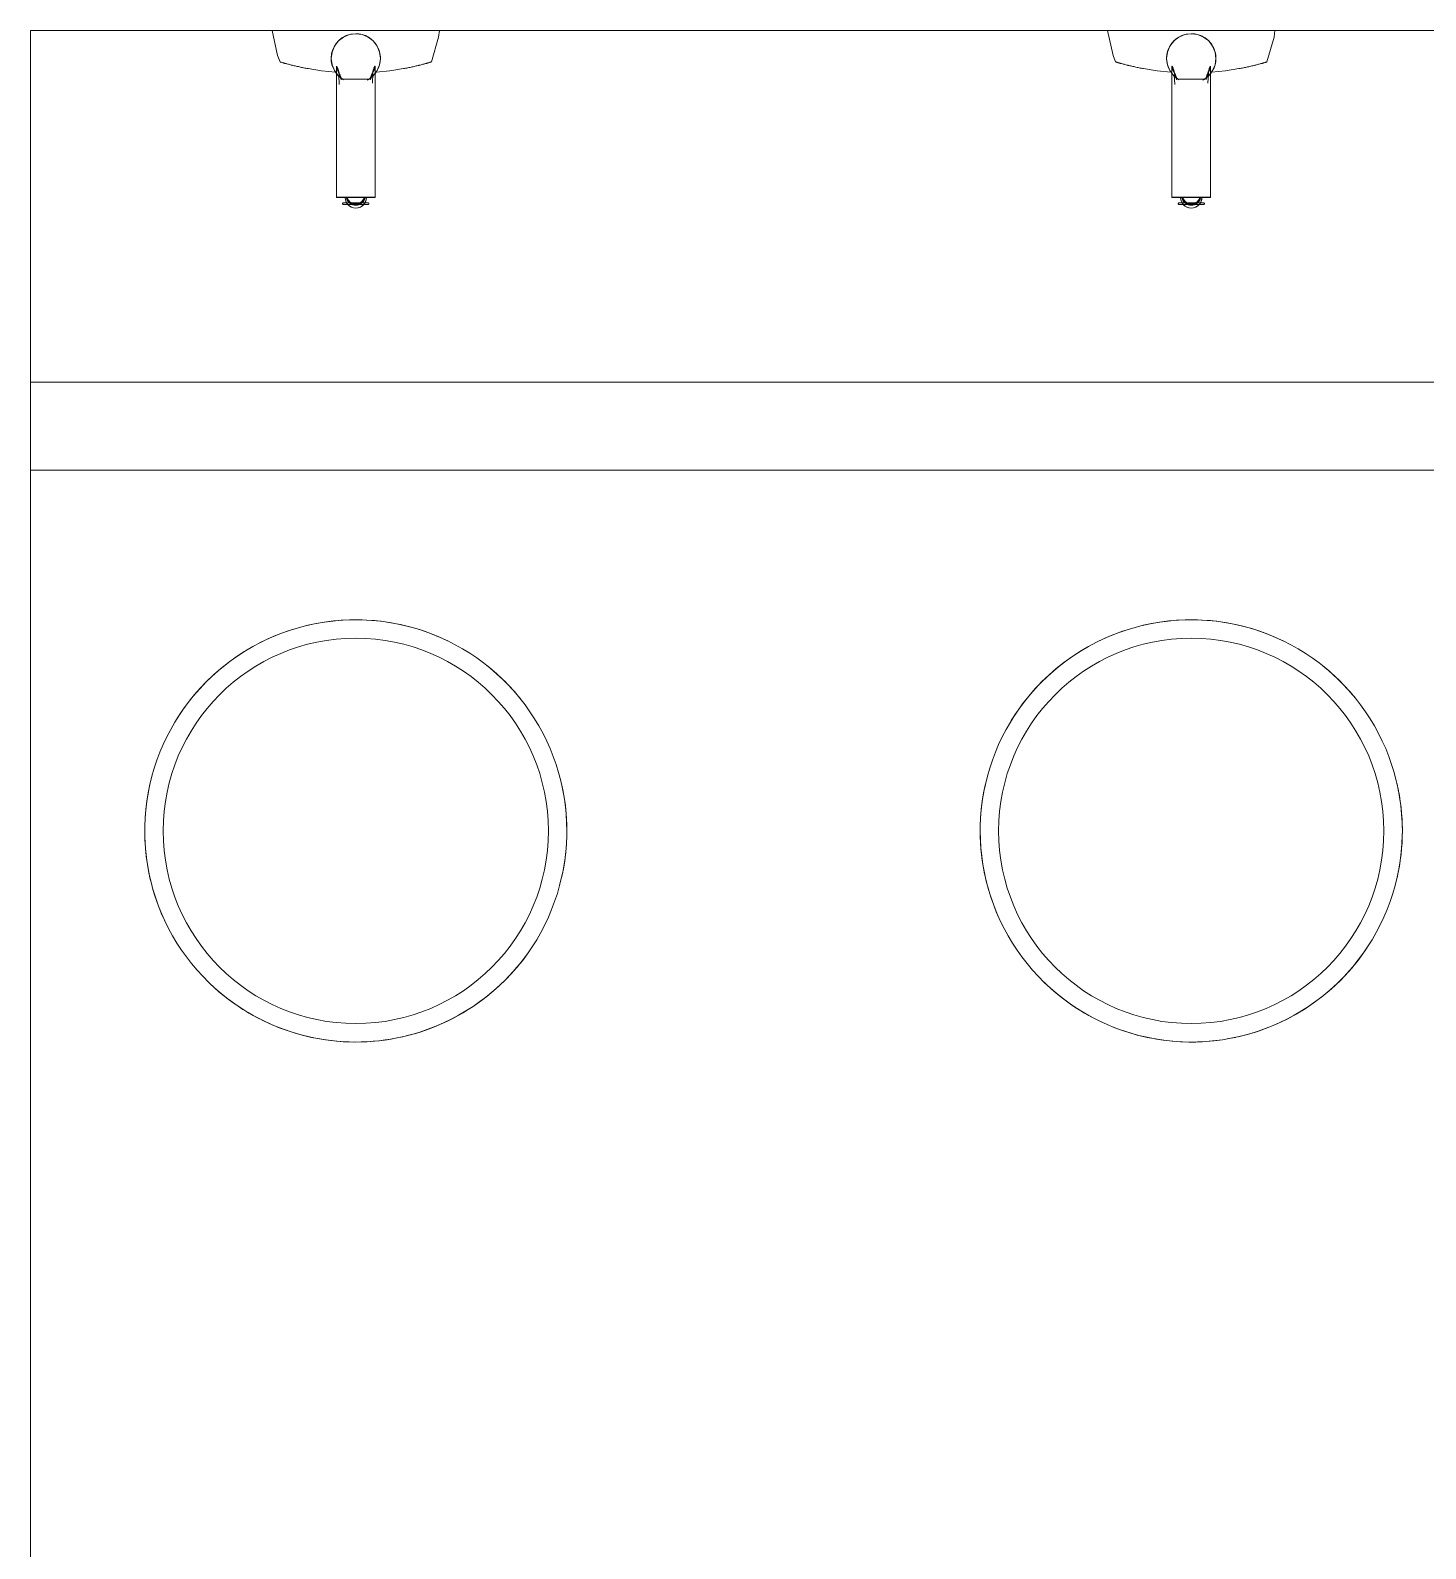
# Model space of a CAD drawing. Header units: metres. Extents: x -201 to 705, y -63 to 42.
# Drawn here: x 428.554 to 430.141, y -7.376 to -5.65 of the extents above; entities that cross this region are included whole.
import ezdxf

# ---------------------------------------------------------------- set-up
doc = ezdxf.new("R2010")
doc.units = ezdxf.units.M
for name, color, linetype, lineweight in [('A_FURNITURE', 7, 'Continuous', 9), ('A_WALL', 7, 'Continuous', 9), ('P-SANRFIM', 7, 'Continuous', 9)]:
    doc.layers.add(name, color=color, linetype=linetype, lineweight=lineweight)

# ---------------------------------------------------------------- blocks, each defined once
blk = doc.blocks.new('D2010_40_Temizlik Evyesi Musluk - Temizlik Evyesi Musluk-V204-_7_76 _10_76_ BİLET HOLÜ _FFL__ANAHTAR PLAN')
at = {"layer": 'P-SANRFIM'}
for p, q in [((-0.0232, -0.0475), (-0.0388, -0.0459)), ((-0.0194, -0.0507), (-0.0188, -0.0614)), ((0.0189, -0.0601), (0.0195, -0.0486)), ((0.0388, -0.0459), (0.0232, -0.0475)), ((-0.022, -0.0677), (-0.022, -0.1898)), ((-0.015, -0.0556), (0.015, -0.0556)), ((0.022, -0.1898), (0.022, -0.0677)), ((-0.02, -0.1896), (0.02, -0.1896)), ((0.02, -0.1896), (-0.02, -0.1896)), ((0.02, -0.19), (-0.02, -0.19)), ((-0.02, -0.19), (0.02, -0.19)), ((0.0136, -0.196), (-0.0136, -0.196)), ((-0.0136, -0.1979), (0.0136, -0.1979))]:
    blk.add_line(p, q, dxfattribs=at)
at = {"layer": 'P-SANRFIM', "flags": 128}
for points in [[(-0.0951, 0), (-0.0888, -0.0286), (-0.0861, -0.0359)], [(-0.014, -0.0561), (-0.0198, -0.0516), (-0.0242, -0.0458), (-0.027, -0.0391), (-0.028, -0.0318), (-0.027, -0.0246), (-0.0242, -0.0178), (-0.0198, -0.012), (-0.014, -0.0076), (-0.0072, -0.0048), (0, -0.0038)], [(0, -0.0038), (0.0072, -0.0048), (0.014, -0.0076), (0.0198, -0.012), (0.0242, -0.0178), (0.027, -0.0246), (0.028, -0.0318), (0.027, -0.0391), (0.0242, -0.0458), (0.0198, -0.0516), (0.014, -0.0561)], [(0.0861, -0.0359), (0.0941, -0.0077), (0.0951, 0)], [(-0.0542, -0.0435), (-0.0388, -0.0459), (-0.0232, -0.0475)], [(-0.022, -0.041), (-0.022, -0.0419), (-0.022, -0.0429), (-0.022, -0.0439), (-0.022, -0.0449), (-0.022, -0.046), (-0.022, -0.0472), (-0.022, -0.0483), (-0.022, -0.0496), (-0.022, -0.0508), (-0.022, -0.0521), (-0.022, -0.0534), (-0.022, -0.0547), (-0.022, -0.0561), (-0.022, -0.0575), (-0.022, -0.0589), (-0.022, -0.0604), (-0.022, -0.0618), (-0.022, -0.0633), (-0.022, -0.0648), (-0.022, -0.0663), (-0.022, -0.0677)], [(-0.0201, -0.0466), (-0.0206, -0.0452), (-0.0208, -0.045), (-0.0208, -0.045)], [(0.0208, -0.045), (0.0207, -0.0451), (0.0204, -0.0457), (0.0201, -0.0466)], [(0.022, -0.0677), (0.022, -0.0662), (0.022, -0.0647), (0.022, -0.0632), (0.022, -0.0617), (0.022, -0.0603), (0.022, -0.0589), (0.022, -0.0574), (0.022, -0.056), (0.022, -0.0547), (0.022, -0.0533), (0.022, -0.052), (0.022, -0.0507), (0.022, -0.0495), (0.022, -0.0483), (0.022, -0.0471), (0.022, -0.046), (0.022, -0.0449), (0.022, -0.0438), (0.022, -0.0428), (0.022, -0.0419), (0.022, -0.041)], [(0.0232, -0.0475), (0.0388, -0.0459), (0.0542, -0.0435)], [(-0.02, -0.19), (-0.0205, -0.19), (-0.021, -0.19), (-0.0214, -0.19), (-0.0217, -0.1899), (-0.0219, -0.1899), (-0.022, -0.1898), (-0.0219, -0.1897), (-0.0217, -0.1897), (-0.0214, -0.1896), (-0.021, -0.1896), (-0.0205, -0.1896), (-0.02, -0.1896)], [(0.02, -0.1896), (0.0206, -0.1896), (0.021, -0.1896), (0.0215, -0.1896), (0.0218, -0.1897), (0.022, -0.1897), (0.022, -0.1898), (0.022, -0.1899), (0.0218, -0.1899), (0.0215, -0.19), (0.021, -0.19), (0.0206, -0.19), (0.02, -0.19)], [(-0.0136, -0.196), (-0.014, -0.196), (-0.0143, -0.1961), (-0.0146, -0.1963), (-0.0148, -0.1965), (-0.015, -0.1967), (-0.015, -0.1969), (-0.015, -0.1972), (-0.0148, -0.1974), (-0.0146, -0.1976), (-0.0143, -0.1978), (-0.014, -0.1979), (-0.0136, -0.1979)], [(-0.0121, -0.1899), (-0.0118, -0.1926), (-0.0109, -0.1952), (-0.0094, -0.1975), (-0.0075, -0.1994), (-0.0052, -0.2008), (-0.0027, -0.2017), (0, -0.202)], [(-0.0103, -0.1912), (-0.0091, -0.1935), (-0.0073, -0.1955), (-0.0051, -0.197), (-0.0026, -0.198), (0, -0.1983)], [(0, -0.1973), (-0.0024, -0.197), (-0.0046, -0.1962), (-0.0066, -0.1948), (-0.0082, -0.193), (-0.0094, -0.1908)], [(0, -0.202), (0.0027, -0.2017), (0.0053, -0.2008), (0.0075, -0.1994), (0.0095, -0.1974), (0.0109, -0.1952), (0.0118, -0.1926), (0.0121, -0.1899)], [(0.0094, -0.1908), (0.0082, -0.193), (0.0066, -0.1948), (0.0046, -0.1962), (0.0024, -0.197), (0, -0.1973)], [(0, -0.1983), (0.0026, -0.198), (0.0051, -0.197), (0.0073, -0.1955), (0.0091, -0.1935), (0.0103, -0.1912)], [(0.0136, -0.1979), (0.014, -0.1979), (0.0143, -0.1978), (0.0146, -0.1976), (0.0148, -0.1974), (0.015, -0.1972), (0.015, -0.1969), (0.015, -0.1967), (0.0148, -0.1965), (0.0146, -0.1963), (0.0143, -0.1961), (0.014, -0.196), (0.0136, -0.196)]]:
    blk.add_lwpolyline(points, dxfattribs=at)
at = {"layer": 'P-SANRFIM'}
for centre, radius, start, end in [((0, -0.0318), 0.028, 360, 180), ((0, -0.0318), 0.028, 105, 180), ((0, -0.0318), 0.028, 60, 90), ((0, -0.0318), 0.028, 180, 240), ((0, -0.0318), 0.028, 180, 202.7689), ((0, -0.0318), 0.028, 300, 360), ((0, -0.0318), 0.028, 0, 30), ((0, -0.0318), 0.028, 348.6155, 360), ((0, -0.0318), 0.028, 297.9233, 325.8466), ((0, -0.1899), 0.0121, 180, 360)]:
    blk.add_arc(centre, radius, start, end, dxfattribs=at)
for centre, major_axis, ratio, start_param, end_param in [((-0.02, -0.1898), (0.002, 0), 0.10817, 1.570796, 4.712389), ((0.02, -0.1898), (0.002, 0), 0.10817, 4.712389, 7.853982), ((0, -0.1879), (0.011, 0), 0.992546, 3.403392, 4.712389), ((0, -0.1879), (0.01, 0), 0.992546, 3.403392, 4.712389), ((0, -0.1879), (-0.01, 0), 0.992546, 1.570796, 2.879793), ((0, -0.1879), (0.011, 0), 0.992546, 4.712389, 6.021386)]:
    blk.add_ellipse(centre, major_axis=major_axis, ratio=ratio, start_param=start_param, end_param=end_param, dxfattribs=at)
for points, knots in [([(-0.0542, -0.0435), (-0.0559, -0.0432), (-0.0593, -0.0426), (-0.0633, -0.0417), (-0.0665, -0.041), (-0.0688, -0.0405), (-0.0711, -0.0399), (-0.0733, -0.0394), (-0.0754, -0.0389), (-0.0774, -0.0383), (-0.079, -0.0379), (-0.0801, -0.0376), (-0.0812, -0.0373), (-0.0824, -0.037), (-0.0837, -0.0366), (-0.0848, -0.0363), (-0.0856, -0.036), (-0.086, -0.0359), (-0.0861, -0.0359), (-0.086, -0.0359), (-0.0856, -0.036), (-0.0848, -0.0363), (-0.0837, -0.0366), (-0.0826, -0.0369), (-0.0817, -0.0372), (-0.0807, -0.0374), (-0.0793, -0.0378), (-0.0774, -0.0383), (-0.0754, -0.0389), (-0.0736, -0.0393), (-0.0722, -0.0397), (-0.0708, -0.04), (-0.0688, -0.0405), (-0.0665, -0.041), (-0.0633, -0.0417), (-0.0593, -0.0426), (-0.0559, -0.0432), (-0.0542, -0.0435)], [-1, -1, -1, -1, -0.944444, -0.888889, -0.861111, -0.833333, -0.805556, -0.777778, -0.75, -0.722222, -0.694444, -0.680556, -0.666667, -0.638889, -0.611111, -0.583333, -0.555556, -0.527778, -0.5, -0.472222, -0.444444, -0.416667, -0.388889, -0.361111, -0.347222, -0.333333, -0.305556, -0.277778, -0.25, -0.222222, -0.208333, -0.194444, -0.166667, -0.138889, -0.111111, -0.055556, 0, 0, 0, 0]), ([(-0.02, -0.0467), (-0.0201, -0.0465), (-0.0203, -0.0461), (-0.0205, -0.0456), (-0.0206, -0.0452), (-0.0208, -0.0448), (-0.0209, -0.0446), (-0.0209, -0.0444), (-0.021, -0.0442), (-0.0211, -0.044), (-0.0212, -0.0438), (-0.0213, -0.0435), (-0.0214, -0.0432), (-0.0215, -0.0429), (-0.0215, -0.0428), (-0.0216, -0.0426), (-0.0217, -0.0424), (-0.0218, -0.0422), (-0.0218, -0.0419), (-0.0219, -0.0416), (-0.022, -0.0413), (-0.022, -0.0411), (-0.022, -0.0409), (-0.022, -0.0409), (-0.0219, -0.0408), (-0.0219, -0.0408), (-0.0218, -0.0408), (-0.0218, -0.0409), (-0.0217, -0.0409), (-0.0216, -0.041), (-0.0216, -0.0411), (-0.0215, -0.0412), (-0.0214, -0.0414), (-0.0214, -0.0415), (-0.0213, -0.0416), (-0.0212, -0.0417), (-0.0211, -0.0419), (-0.021, -0.0421), (-0.0209, -0.0424), (-0.0208, -0.0426), (-0.0206, -0.043), (-0.0204, -0.0436), (-0.0202, -0.0442), (-0.02, -0.0447)], [-1, -1, -1, -1, -0.944444, -0.888889, -0.861111, -0.833333, -0.805556, -0.791667, -0.777778, -0.763889, -0.75, -0.722222, -0.694444, -0.673611, -0.663194, -0.652778, -0.638889, -0.625, -0.611111, -0.583333, -0.569444, -0.541667, -0.527778, -0.5, -0.486111, -0.472222, -0.451389, -0.440972, -0.430556, -0.416667, -0.388889, -0.361111, -0.347222, -0.333333, -0.319444, -0.305556, -0.277778, -0.25, -0.222222, -0.194444, -0.166667, -0.111111, 0, 0, 0, 0]), ([(-0.02, -0.0447), (-0.0199, -0.0451), (-0.0195, -0.0462), (-0.019, -0.0477), (-0.0186, -0.0491), (-0.0182, -0.0502), (-0.0179, -0.0509), (-0.0177, -0.0514), (-0.0176, -0.0519), (-0.0175, -0.0522), (-0.0174, -0.0525), (-0.0173, -0.0527), (-0.0172, -0.0529), (-0.0171, -0.0532), (-0.0169, -0.0536), (-0.0168, -0.0539), (-0.0166, -0.0542), (-0.0165, -0.0544), (-0.0163, -0.0546), (-0.0161, -0.0548), (-0.0158, -0.055), (-0.0154, -0.0553), (-0.0152, -0.0555), (-0.015, -0.0556)], [-1, -1, -1, -1, -0.857143, -0.714286, -0.571429, -0.5, -0.428571, -0.392857, -0.357143, -0.321429, -0.303571, -0.285714, -0.267857, -0.25, -0.214286, -0.178571, -0.160714, -0.142857, -0.125, -0.107143, -0.071429, -0.035714, 0, 0, 0, 0]), ([(-0.0164, -0.056), (-0.0165, -0.056), (-0.0166, -0.0559), (-0.0167, -0.0556), (-0.0169, -0.0553), (-0.017, -0.0549), (-0.0171, -0.0546), (-0.0172, -0.0544), (-0.0173, -0.0542), (-0.0174, -0.0539), (-0.0175, -0.0536), (-0.0177, -0.0532), (-0.0179, -0.0526), (-0.0181, -0.052), (-0.0185, -0.0509), (-0.0189, -0.0496), (-0.0195, -0.0481), (-0.0198, -0.0472), (-0.02, -0.0467)], [-0.8571429, -0.8571429, -0.8571429, -0.8571429, -0.8392857, -0.8214286, -0.7857143, -0.75, -0.7321429, -0.7142857, -0.6964286, -0.6785714, -0.6428571, -0.6071429, -0.5714286, -0.5, -0.4285714, -0.2857143, -0.1428571, 0, 0, 0, 0]), ([(0.015, -0.0556), (0.0152, -0.0555), (0.0154, -0.0553), (0.0158, -0.055), (0.0161, -0.0548), (0.0163, -0.0546), (0.0165, -0.0544), (0.0166, -0.0542), (0.0168, -0.0539), (0.0169, -0.0536), (0.0171, -0.0532), (0.0172, -0.0529), (0.0173, -0.0527), (0.0174, -0.0525), (0.0175, -0.0522), (0.0176, -0.0519), (0.0177, -0.0514), (0.0179, -0.0509), (0.0182, -0.0502), (0.0186, -0.0491), (0.019, -0.0477), (0.0195, -0.0462), (0.0199, -0.0451), (0.02, -0.0447)], [-1, -1, -1, -1, -0.964286, -0.928571, -0.892857, -0.875, -0.857143, -0.839286, -0.821429, -0.785714, -0.75, -0.732143, -0.714286, -0.696429, -0.678571, -0.642857, -0.607143, -0.571429, -0.5, -0.428571, -0.285714, -0.142857, 0, 0, 0, 0]), ([(0.02, -0.0467), (0.0198, -0.0472), (0.0195, -0.0481), (0.0189, -0.0496), (0.0185, -0.0509), (0.0181, -0.052), (0.0179, -0.0526), (0.0177, -0.0532), (0.0175, -0.0536), (0.0174, -0.0539), (0.0173, -0.0542), (0.0172, -0.0544), (0.0171, -0.0546), (0.017, -0.0549), (0.0169, -0.0553), (0.0167, -0.0556), (0.0166, -0.0559), (0.0165, -0.056), (0.0164, -0.056)], [-1, -1, -1, -1, -0.8571429, -0.7142857, -0.5714286, -0.5, -0.4285714, -0.3928571, -0.3571429, -0.3214286, -0.3035714, -0.2857143, -0.2678571, -0.25, -0.2142857, -0.1785714, -0.1607143, -0.1428571, -0.1428571, -0.1428571, -0.1428571]), ([(0.02, -0.0447), (0.0202, -0.0442), (0.0204, -0.0436), (0.0206, -0.043), (0.0208, -0.0426), (0.0209, -0.0424), (0.021, -0.0421), (0.0211, -0.0419), (0.0212, -0.0417), (0.0213, -0.0416), (0.0214, -0.0415), (0.0214, -0.0414), (0.0215, -0.0412), (0.0216, -0.0411), (0.0216, -0.0409), (0.0217, -0.0409), (0.0218, -0.0409), (0.0218, -0.0408), (0.0219, -0.0408), (0.0219, -0.0408), (0.022, -0.0409), (0.022, -0.041), (0.022, -0.0411), (0.022, -0.0413), (0.0219, -0.0416), (0.0218, -0.0419), (0.0218, -0.0422), (0.0217, -0.0424), (0.0216, -0.0427), (0.0215, -0.0429), (0.0215, -0.043), (0.0214, -0.0432), (0.0213, -0.0435), (0.0212, -0.0438), (0.0211, -0.044), (0.021, -0.0442), (0.0209, -0.0444), (0.0209, -0.0446), (0.0208, -0.0448), (0.0206, -0.0452), (0.0205, -0.0456), (0.0203, -0.0461), (0.0201, -0.0465), (0.02, -0.0467)], [-1, -1, -1, -1, -0.888889, -0.833333, -0.805556, -0.777778, -0.75, -0.722222, -0.694444, -0.680556, -0.666667, -0.652778, -0.638889, -0.611111, -0.583333, -0.5625, -0.552083, -0.541667, -0.527778, -0.513889, -0.5, -0.472222, -0.444444, -0.430556, -0.416667, -0.388889, -0.375, -0.361111, -0.340278, -0.329861, -0.319444, -0.305556, -0.277778, -0.25, -0.236111, -0.222222, -0.208333, -0.194444, -0.166667, -0.138889, -0.111111, -0.055556, 0, 0, 0, 0]), ([(0.0542, -0.0435), (0.0559, -0.0432), (0.0593, -0.0426), (0.0641, -0.0416), (0.0681, -0.0407), (0.0711, -0.0399), (0.0733, -0.0394), (0.0754, -0.0389), (0.0774, -0.0383), (0.079, -0.0379), (0.0801, -0.0376), (0.0812, -0.0373), (0.0824, -0.037), (0.0837, -0.0366), (0.0848, -0.0363), (0.0856, -0.036), (0.086, -0.0359), (0.0861, -0.0359), (0.086, -0.0359), (0.0856, -0.036), (0.0848, -0.0363), (0.0837, -0.0366), (0.0826, -0.0369), (0.0817, -0.0372), (0.0807, -0.0374), (0.0793, -0.0378), (0.0774, -0.0383), (0.0754, -0.0389), (0.0736, -0.0393), (0.0722, -0.0397), (0.0708, -0.04), (0.0688, -0.0405), (0.0665, -0.041), (0.0617, -0.0421), (0.0576, -0.0429), (0.0542, -0.0435)], [-1, -1, -1, -1, -0.944444, -0.888889, -0.833333, -0.805556, -0.777778, -0.75, -0.722222, -0.694444, -0.680556, -0.666667, -0.638889, -0.611111, -0.583333, -0.555556, -0.527778, -0.5, -0.472222, -0.444444, -0.416667, -0.388889, -0.361111, -0.347222, -0.333333, -0.305556, -0.277778, -0.25, -0.222222, -0.208333, -0.194444, -0.166667, -0.138889, -0.111111, 0, 0, 0, 0])]:
    blk.add_open_spline(points, degree=3, knots=knots, dxfattribs=at)
blk = doc.blocks.new('D2010_40_Temizlik Evyesi Musluk - Temizlik Evyesi Musluk-V205-_7_76 _10_76_ BİLET HOLÜ _FFL__ANAHTAR PLAN')
at = {"layer": 'P-SANRFIM'}
for p, q in [((-0.0232, -0.0475), (-0.0388, -0.0459)), ((-0.0194, -0.0507), (-0.0188, -0.0614)), ((0.0189, -0.0601), (0.0195, -0.0486)), ((0.0388, -0.0459), (0.0232, -0.0475)), ((-0.022, -0.0677), (-0.022, -0.1898)), ((-0.015, -0.0556), (0.015, -0.0556)), ((0.022, -0.1898), (0.022, -0.0677)), ((-0.02, -0.1896), (0.02, -0.1896)), ((0.02, -0.1896), (-0.02, -0.1896)), ((0.02, -0.19), (-0.02, -0.19)), ((-0.02, -0.19), (0.02, -0.19)), ((0.0136, -0.196), (-0.0136, -0.196)), ((-0.0136, -0.1979), (0.0136, -0.1979))]:
    blk.add_line(p, q, dxfattribs=at)
at = {"layer": 'P-SANRFIM', "flags": 128}
for points in [[(-0.0951, 0), (-0.0888, -0.0286), (-0.0861, -0.0359)], [(-0.014, -0.0561), (-0.0198, -0.0516), (-0.0242, -0.0458), (-0.027, -0.0391), (-0.028, -0.0318), (-0.027, -0.0246), (-0.0242, -0.0178), (-0.0198, -0.012), (-0.014, -0.0076), (-0.0072, -0.0048), (0, -0.0038)], [(0, -0.0038), (0.0072, -0.0048), (0.014, -0.0076), (0.0198, -0.012), (0.0242, -0.0178), (0.027, -0.0246), (0.028, -0.0318), (0.027, -0.0391), (0.0242, -0.0458), (0.0198, -0.0516), (0.014, -0.0561)], [(0.0861, -0.0359), (0.0941, -0.0077), (0.0951, 0)], [(-0.0542, -0.0435), (-0.0388, -0.0459), (-0.0232, -0.0475)], [(-0.022, -0.041), (-0.022, -0.0419), (-0.022, -0.0429), (-0.022, -0.0439), (-0.022, -0.0449), (-0.022, -0.046), (-0.022, -0.0472), (-0.022, -0.0483), (-0.022, -0.0496), (-0.022, -0.0508), (-0.022, -0.0521), (-0.022, -0.0534), (-0.022, -0.0547), (-0.022, -0.0561), (-0.022, -0.0575), (-0.022, -0.0589), (-0.022, -0.0604), (-0.022, -0.0618), (-0.022, -0.0633), (-0.022, -0.0648), (-0.022, -0.0663), (-0.022, -0.0677)], [(-0.0201, -0.0466), (-0.0206, -0.0452), (-0.0208, -0.045), (-0.0208, -0.045)], [(0.0208, -0.045), (0.0207, -0.0451), (0.0204, -0.0457), (0.0201, -0.0466)], [(0.022, -0.0677), (0.022, -0.0662), (0.022, -0.0647), (0.022, -0.0632), (0.022, -0.0617), (0.022, -0.0603), (0.022, -0.0589), (0.022, -0.0574), (0.022, -0.056), (0.022, -0.0547), (0.022, -0.0533), (0.022, -0.052), (0.022, -0.0507), (0.022, -0.0495), (0.022, -0.0483), (0.022, -0.0471), (0.022, -0.046), (0.022, -0.0449), (0.022, -0.0438), (0.022, -0.0428), (0.022, -0.0419), (0.022, -0.041)], [(0.0232, -0.0475), (0.0388, -0.0459), (0.0542, -0.0435)], [(-0.02, -0.19), (-0.0205, -0.19), (-0.021, -0.19), (-0.0214, -0.19), (-0.0217, -0.1899), (-0.0219, -0.1899), (-0.022, -0.1898), (-0.0219, -0.1897), (-0.0217, -0.1897), (-0.0214, -0.1896), (-0.021, -0.1896), (-0.0205, -0.1896), (-0.02, -0.1896)], [(0.02, -0.1896), (0.0206, -0.1896), (0.021, -0.1896), (0.0215, -0.1896), (0.0218, -0.1897), (0.022, -0.1897), (0.022, -0.1898), (0.022, -0.1899), (0.0218, -0.1899), (0.0215, -0.19), (0.021, -0.19), (0.0206, -0.19), (0.02, -0.19)], [(-0.0136, -0.196), (-0.014, -0.196), (-0.0143, -0.1961), (-0.0146, -0.1963), (-0.0148, -0.1965), (-0.015, -0.1967), (-0.015, -0.1969), (-0.015, -0.1972), (-0.0148, -0.1974), (-0.0146, -0.1976), (-0.0143, -0.1978), (-0.014, -0.1979), (-0.0136, -0.1979)], [(-0.0121, -0.1899), (-0.0118, -0.1926), (-0.0109, -0.1952), (-0.0094, -0.1975), (-0.0075, -0.1994), (-0.0052, -0.2008), (-0.0027, -0.2017), (0, -0.202)], [(-0.0103, -0.1912), (-0.0091, -0.1935), (-0.0073, -0.1955), (-0.0051, -0.197), (-0.0026, -0.198), (0, -0.1983)], [(0, -0.1973), (-0.0024, -0.197), (-0.0046, -0.1962), (-0.0066, -0.1948), (-0.0082, -0.193), (-0.0094, -0.1908)], [(0, -0.202), (0.0027, -0.2017), (0.0053, -0.2008), (0.0075, -0.1994), (0.0095, -0.1974), (0.0109, -0.1952), (0.0118, -0.1926), (0.0121, -0.1899)], [(0.0094, -0.1908), (0.0082, -0.193), (0.0066, -0.1948), (0.0046, -0.1962), (0.0024, -0.197), (0, -0.1973)], [(0, -0.1983), (0.0026, -0.198), (0.0051, -0.197), (0.0073, -0.1955), (0.0091, -0.1935), (0.0103, -0.1912)], [(0.0136, -0.1979), (0.014, -0.1979), (0.0143, -0.1978), (0.0146, -0.1976), (0.0148, -0.1974), (0.015, -0.1972), (0.015, -0.1969), (0.015, -0.1967), (0.0148, -0.1965), (0.0146, -0.1963), (0.0143, -0.1961), (0.014, -0.196), (0.0136, -0.196)]]:
    blk.add_lwpolyline(points, dxfattribs=at)
at = {"layer": 'P-SANRFIM'}
for centre, radius, start, end in [((0, -0.0318), 0.028, 360, 180), ((0, -0.0318), 0.028, 105, 180), ((0, -0.0318), 0.028, 60, 90), ((0, -0.0318), 0.028, 180, 240), ((0, -0.0318), 0.028, 180, 202.7689), ((0, -0.0318), 0.028, 300, 360), ((0, -0.0318), 0.028, 0, 30), ((0, -0.0318), 0.028, 348.6155, 360), ((0, -0.0318), 0.028, 297.9233, 325.8466), ((0, -0.1899), 0.0121, 180, 360)]:
    blk.add_arc(centre, radius, start, end, dxfattribs=at)
for centre, major_axis, ratio, start_param, end_param in [((-0.02, -0.1898), (0.002, 0), 0.10817, 1.570796, 4.712389), ((0.02, -0.1898), (0.002, 0), 0.10817, 4.712389, 7.853982), ((0, -0.1879), (0.011, 0), 0.992546, 3.403392, 4.712389), ((0, -0.1879), (0.01, 0), 0.992546, 3.403392, 4.712389), ((0, -0.1879), (-0.01, 0), 0.992546, 1.570796, 2.879793), ((0, -0.1879), (0.011, 0), 0.992546, 4.712389, 6.021386)]:
    blk.add_ellipse(centre, major_axis=major_axis, ratio=ratio, start_param=start_param, end_param=end_param, dxfattribs=at)
for points, knots in [([(-0.0542, -0.0435), (-0.0559, -0.0432), (-0.0593, -0.0426), (-0.0633, -0.0417), (-0.0665, -0.041), (-0.0688, -0.0405), (-0.0711, -0.0399), (-0.0733, -0.0394), (-0.0754, -0.0389), (-0.0774, -0.0383), (-0.079, -0.0379), (-0.0801, -0.0376), (-0.0812, -0.0373), (-0.0824, -0.037), (-0.0837, -0.0366), (-0.0848, -0.0363), (-0.0856, -0.036), (-0.086, -0.0359), (-0.0861, -0.0359), (-0.086, -0.0359), (-0.0856, -0.036), (-0.0848, -0.0363), (-0.0837, -0.0366), (-0.0826, -0.0369), (-0.0817, -0.0372), (-0.0807, -0.0374), (-0.0793, -0.0378), (-0.0774, -0.0383), (-0.0754, -0.0389), (-0.0736, -0.0393), (-0.0722, -0.0397), (-0.0708, -0.04), (-0.0688, -0.0405), (-0.0665, -0.041), (-0.0633, -0.0417), (-0.0593, -0.0426), (-0.0559, -0.0432), (-0.0542, -0.0435)], [-1, -1, -1, -1, -0.944444, -0.888889, -0.861111, -0.833333, -0.805556, -0.777778, -0.75, -0.722222, -0.694444, -0.680556, -0.666667, -0.638889, -0.611111, -0.583333, -0.555556, -0.527778, -0.5, -0.472222, -0.444444, -0.416667, -0.388889, -0.361111, -0.347222, -0.333333, -0.305556, -0.277778, -0.25, -0.222222, -0.208333, -0.194444, -0.166667, -0.138889, -0.111111, -0.055556, 0, 0, 0, 0]), ([(-0.02, -0.0467), (-0.0201, -0.0465), (-0.0203, -0.0461), (-0.0205, -0.0456), (-0.0206, -0.0452), (-0.0208, -0.0448), (-0.0209, -0.0446), (-0.0209, -0.0444), (-0.021, -0.0442), (-0.0211, -0.044), (-0.0212, -0.0438), (-0.0213, -0.0435), (-0.0214, -0.0432), (-0.0215, -0.0429), (-0.0215, -0.0428), (-0.0216, -0.0426), (-0.0217, -0.0424), (-0.0218, -0.0422), (-0.0218, -0.0419), (-0.0219, -0.0416), (-0.022, -0.0413), (-0.022, -0.0411), (-0.022, -0.0409), (-0.022, -0.0409), (-0.0219, -0.0408), (-0.0219, -0.0408), (-0.0218, -0.0408), (-0.0218, -0.0409), (-0.0217, -0.0409), (-0.0216, -0.041), (-0.0216, -0.0411), (-0.0215, -0.0412), (-0.0214, -0.0414), (-0.0214, -0.0415), (-0.0213, -0.0416), (-0.0212, -0.0417), (-0.0211, -0.0419), (-0.021, -0.0421), (-0.0209, -0.0424), (-0.0208, -0.0426), (-0.0206, -0.043), (-0.0204, -0.0436), (-0.0202, -0.0442), (-0.02, -0.0447)], [-1, -1, -1, -1, -0.944444, -0.888889, -0.861111, -0.833333, -0.805556, -0.791667, -0.777778, -0.763889, -0.75, -0.722222, -0.694444, -0.673611, -0.663194, -0.652778, -0.638889, -0.625, -0.611111, -0.583333, -0.569444, -0.541667, -0.527778, -0.5, -0.486111, -0.472222, -0.451389, -0.440972, -0.430556, -0.416667, -0.388889, -0.361111, -0.347222, -0.333333, -0.319444, -0.305556, -0.277778, -0.25, -0.222222, -0.194444, -0.166667, -0.111111, 0, 0, 0, 0]), ([(-0.02, -0.0447), (-0.0199, -0.0451), (-0.0195, -0.0462), (-0.019, -0.0477), (-0.0186, -0.0491), (-0.0182, -0.0502), (-0.0179, -0.0509), (-0.0177, -0.0514), (-0.0176, -0.0519), (-0.0175, -0.0522), (-0.0174, -0.0525), (-0.0173, -0.0527), (-0.0172, -0.0529), (-0.0171, -0.0532), (-0.0169, -0.0536), (-0.0168, -0.0539), (-0.0166, -0.0542), (-0.0165, -0.0544), (-0.0163, -0.0546), (-0.0161, -0.0548), (-0.0158, -0.055), (-0.0154, -0.0553), (-0.0152, -0.0555), (-0.015, -0.0556)], [-1, -1, -1, -1, -0.857143, -0.714286, -0.571429, -0.5, -0.428571, -0.392857, -0.357143, -0.321429, -0.303571, -0.285714, -0.267857, -0.25, -0.214286, -0.178571, -0.160714, -0.142857, -0.125, -0.107143, -0.071429, -0.035714, 0, 0, 0, 0]), ([(-0.0164, -0.056), (-0.0165, -0.056), (-0.0166, -0.0559), (-0.0167, -0.0556), (-0.0169, -0.0553), (-0.017, -0.0549), (-0.0171, -0.0546), (-0.0172, -0.0544), (-0.0173, -0.0542), (-0.0174, -0.0539), (-0.0175, -0.0536), (-0.0177, -0.0532), (-0.0179, -0.0526), (-0.0181, -0.052), (-0.0185, -0.0509), (-0.0189, -0.0496), (-0.0195, -0.0481), (-0.0198, -0.0472), (-0.02, -0.0467)], [-0.8571429, -0.8571429, -0.8571429, -0.8571429, -0.8392857, -0.8214286, -0.7857143, -0.75, -0.7321429, -0.7142857, -0.6964286, -0.6785714, -0.6428571, -0.6071429, -0.5714286, -0.5, -0.4285714, -0.2857143, -0.1428571, 0, 0, 0, 0]), ([(0.015, -0.0556), (0.0152, -0.0555), (0.0154, -0.0553), (0.0158, -0.055), (0.0161, -0.0548), (0.0163, -0.0546), (0.0165, -0.0544), (0.0166, -0.0542), (0.0168, -0.0539), (0.0169, -0.0536), (0.0171, -0.0532), (0.0172, -0.0529), (0.0173, -0.0527), (0.0174, -0.0525), (0.0175, -0.0522), (0.0176, -0.0519), (0.0177, -0.0514), (0.0179, -0.0509), (0.0182, -0.0502), (0.0186, -0.0491), (0.019, -0.0477), (0.0195, -0.0462), (0.0199, -0.0451), (0.02, -0.0447)], [-1, -1, -1, -1, -0.964286, -0.928571, -0.892857, -0.875, -0.857143, -0.839286, -0.821429, -0.785714, -0.75, -0.732143, -0.714286, -0.696429, -0.678571, -0.642857, -0.607143, -0.571429, -0.5, -0.428571, -0.285714, -0.142857, 0, 0, 0, 0]), ([(0.02, -0.0467), (0.0198, -0.0472), (0.0195, -0.0481), (0.0189, -0.0496), (0.0185, -0.0509), (0.0181, -0.052), (0.0179, -0.0526), (0.0177, -0.0532), (0.0175, -0.0536), (0.0174, -0.0539), (0.0173, -0.0542), (0.0172, -0.0544), (0.0171, -0.0546), (0.017, -0.0549), (0.0169, -0.0553), (0.0167, -0.0556), (0.0166, -0.0559), (0.0165, -0.056), (0.0164, -0.056)], [-1, -1, -1, -1, -0.8571429, -0.7142857, -0.5714286, -0.5, -0.4285714, -0.3928571, -0.3571429, -0.3214286, -0.3035714, -0.2857143, -0.2678571, -0.25, -0.2142857, -0.1785714, -0.1607143, -0.1428571, -0.1428571, -0.1428571, -0.1428571]), ([(0.02, -0.0447), (0.0202, -0.0442), (0.0204, -0.0436), (0.0206, -0.043), (0.0208, -0.0426), (0.0209, -0.0424), (0.021, -0.0421), (0.0211, -0.0419), (0.0212, -0.0417), (0.0213, -0.0416), (0.0214, -0.0415), (0.0214, -0.0414), (0.0215, -0.0412), (0.0216, -0.0411), (0.0216, -0.0409), (0.0217, -0.0409), (0.0218, -0.0409), (0.0218, -0.0408), (0.0219, -0.0408), (0.0219, -0.0408), (0.022, -0.0409), (0.022, -0.041), (0.022, -0.0411), (0.022, -0.0413), (0.0219, -0.0416), (0.0218, -0.0419), (0.0218, -0.0422), (0.0217, -0.0424), (0.0216, -0.0427), (0.0215, -0.0429), (0.0215, -0.043), (0.0214, -0.0432), (0.0213, -0.0435), (0.0212, -0.0438), (0.0211, -0.044), (0.021, -0.0442), (0.0209, -0.0444), (0.0209, -0.0446), (0.0208, -0.0448), (0.0206, -0.0452), (0.0205, -0.0456), (0.0203, -0.0461), (0.0201, -0.0465), (0.02, -0.0467)], [-1, -1, -1, -1, -0.888889, -0.833333, -0.805556, -0.777778, -0.75, -0.722222, -0.694444, -0.680556, -0.666667, -0.652778, -0.638889, -0.611111, -0.583333, -0.5625, -0.552083, -0.541667, -0.527778, -0.513889, -0.5, -0.472222, -0.444444, -0.430556, -0.416667, -0.388889, -0.375, -0.361111, -0.340278, -0.329861, -0.319444, -0.305556, -0.277778, -0.25, -0.236111, -0.222222, -0.208333, -0.194444, -0.166667, -0.138889, -0.111111, -0.055556, 0, 0, 0, 0]), ([(0.0542, -0.0435), (0.0559, -0.0432), (0.0593, -0.0426), (0.0641, -0.0416), (0.0681, -0.0407), (0.0711, -0.0399), (0.0733, -0.0394), (0.0754, -0.0389), (0.0774, -0.0383), (0.079, -0.0379), (0.0801, -0.0376), (0.0812, -0.0373), (0.0824, -0.037), (0.0837, -0.0366), (0.0848, -0.0363), (0.0856, -0.036), (0.086, -0.0359), (0.0861, -0.0359), (0.086, -0.0359), (0.0856, -0.036), (0.0848, -0.0363), (0.0837, -0.0366), (0.0826, -0.0369), (0.0817, -0.0372), (0.0807, -0.0374), (0.0793, -0.0378), (0.0774, -0.0383), (0.0754, -0.0389), (0.0736, -0.0393), (0.0722, -0.0397), (0.0708, -0.04), (0.0688, -0.0405), (0.0665, -0.041), (0.0617, -0.0421), (0.0576, -0.0429), (0.0542, -0.0435)], [-1, -1, -1, -1, -0.944444, -0.888889, -0.833333, -0.805556, -0.777778, -0.75, -0.722222, -0.694444, -0.680556, -0.666667, -0.638889, -0.611111, -0.583333, -0.555556, -0.527778, -0.5, -0.472222, -0.444444, -0.416667, -0.388889, -0.361111, -0.347222, -0.333333, -0.305556, -0.277778, -0.25, -0.222222, -0.208333, -0.194444, -0.166667, -0.138889, -0.111111, 0, 0, 0, 0])]:
    blk.add_open_spline(points, degree=3, knots=knots, dxfattribs=at)
blk = doc.blocks.new('E2050_30_Abdest Taburesi - E2050_30_Abdest Taburesi-V207-_7_76 _10_76_ BİLET HOLÜ _FFL__ANAHTAR PLAN')
at = {"layer": 'A_FURNITURE', "flags": 128}
for points in [[(0.24, 0), (0.2398, 0.0096), (0.2392, 0.0192), (0.2383, 0.0287), (0.2369, 0.0382), (0.2352, 0.0477), (0.2331, 0.057), (0.2307, 0.0663), (0.2278, 0.0755), (0.2246, 0.0845), (0.2211, 0.0935), (0.2171, 0.1022), (0.2129, 0.1108), (0.2083, 0.1193), (0.2033, 0.1275), (0.1981, 0.1355), (0.1925, 0.1433), (0.1866, 0.1509), (0.1804, 0.1583), (0.174, 0.1653), (0.1672, 0.1722), (0.1602, 0.1787), (0.1529, 0.185), (0.1454, 0.1909), (0.1376, 0.1966), (0.1297, 0.202), (0.1215, 0.207), (0.1131, 0.2117), (0.1046, 0.216), (0.0958, 0.22), (0.087, 0.2237), (0.078, 0.227), (0.0688, 0.2299), (0.0596, 0.2325), (0.0502, 0.2347), (0.0408, 0.2365), (0.0313, 0.238), (0.0218, 0.239), (0.0122, 0.2397), (0.0026, 0.24), (-0.007, 0.2399), (-0.0166, 0.2394), (-0.0262, 0.2386), (-0.0357, 0.2373), (-0.0451, 0.2357), (-0.0545, 0.2337), (-0.0638, 0.2314), (-0.073, 0.2286), (-0.0821, 0.2255), (-0.0911, 0.2221), (-0.0999, 0.2182), (-0.1085, 0.2141), (-0.117, 0.2096), (-0.1253, 0.2047), (-0.1334, 0.1995), (-0.1412, 0.194), (-0.1489, 0.1882), (-0.1563, 0.1821), (-0.1635, 0.1757), (-0.1704, 0.1691), (-0.177, 0.1621), (-0.1833, 0.1549), (-0.1894, 0.1475), (-0.1951, 0.1398), (-0.2005, 0.1318), (-0.2057, 0.1237), (-0.2104, 0.1154), (-0.2149, 0.1069), (-0.219, 0.0982), (-0.2227, 0.0894), (-0.2261, 0.0804), (-0.2292, 0.0713), (-0.2318, 0.0621), (-0.2341, 0.0527), (-0.2361, 0.0433), (-0.2376, 0.0339), (-0.2388, 0.0243), (-0.2395, 0.0148), (-0.2399, 0.0052), (-0.24, 0)], [(-0.24, 0), (-0.2398, -0.0096), (-0.2392, -0.0192), (-0.2383, -0.0287), (-0.2369, -0.0382), (-0.2352, -0.0477), (-0.2331, -0.057), (-0.2307, -0.0663), (-0.2278, -0.0755), (-0.2246, -0.0845), (-0.2211, -0.0935), (-0.2171, -0.1022), (-0.2129, -0.1108), (-0.2083, -0.1193), (-0.2033, -0.1275), (-0.1981, -0.1355), (-0.1925, -0.1433), (-0.1866, -0.1509), (-0.1804, -0.1583), (-0.174, -0.1653), (-0.1672, -0.1722), (-0.1602, -0.1787), (-0.1529, -0.185), (-0.1454, -0.1909), (-0.1376, -0.1966), (-0.1297, -0.202), (-0.1215, -0.207), (-0.1131, -0.2117), (-0.1046, -0.216), (-0.0958, -0.22), (-0.087, -0.2237), (-0.078, -0.227), (-0.0688, -0.2299), (-0.0596, -0.2325), (-0.0502, -0.2347), (-0.0408, -0.2365), (-0.0313, -0.238), (-0.0218, -0.239), (-0.0122, -0.2397), (-0.0026, -0.24), (0.007, -0.2399), (0.0166, -0.2394), (0.0262, -0.2386), (0.0357, -0.2373), (0.0451, -0.2357), (0.0545, -0.2337), (0.0638, -0.2314), (0.073, -0.2286), (0.0821, -0.2255), (0.0911, -0.2221), (0.0999, -0.2182), (0.1085, -0.2141), (0.117, -0.2096), (0.1253, -0.2047), (0.1334, -0.1995), (0.1412, -0.194), (0.1489, -0.1882), (0.1563, -0.1821), (0.1635, -0.1757), (0.1704, -0.1691), (0.177, -0.1621), (0.1833, -0.1549), (0.1894, -0.1475), (0.1951, -0.1398), (0.2005, -0.1318), (0.2057, -0.1237), (0.2104, -0.1154), (0.2149, -0.1069), (0.219, -0.0982), (0.2227, -0.0894), (0.2261, -0.0804), (0.2292, -0.0713), (0.2318, -0.0621), (0.2341, -0.0527), (0.2361, -0.0433), (0.2376, -0.0339), (0.2388, -0.0243), (0.2395, -0.0148), (0.2399, -0.0052), (0.24, 0)]]:
    blk.add_lwpolyline(points, dxfattribs=at)
at = {"layer": 'A_FURNITURE'}
for radius, start, end in [(0.24, 64.2857, 148.4943), (0.219, 0, 180), (0.24, 38.5714, 51.4286), (0.24, 167.1429, 180), (0.24, 0, 12.8571), (0.24, 180, 205.7143), (0.219, 180, 0), (0.24, 347.1429, 0), (0.24, 282.8571, 328.0006), (0.24, 224.7116, 282.1225)]:
    blk.add_arc((0, 0), radius, start, end, dxfattribs=at)
blk = doc.blocks.new('E2050_30_Abdest Taburesi - E2050_30_Abdest Taburesi-V208-_7_76 _10_76_ BİLET HOLÜ _FFL__ANAHTAR PLAN')
at = {"layer": 'A_FURNITURE', "flags": 128}
for points in [[(0.24, 0), (0.2398, 0.0096), (0.2392, 0.0192), (0.2383, 0.0287), (0.2369, 0.0382), (0.2352, 0.0477), (0.2331, 0.057), (0.2307, 0.0663), (0.2278, 0.0755), (0.2246, 0.0845), (0.2211, 0.0935), (0.2171, 0.1022), (0.2129, 0.1108), (0.2083, 0.1193), (0.2033, 0.1275), (0.1981, 0.1355), (0.1925, 0.1433), (0.1866, 0.1509), (0.1804, 0.1583), (0.174, 0.1653), (0.1672, 0.1722), (0.1602, 0.1787), (0.1529, 0.185), (0.1454, 0.1909), (0.1376, 0.1966), (0.1297, 0.202), (0.1215, 0.207), (0.1131, 0.2117), (0.1046, 0.216), (0.0958, 0.22), (0.087, 0.2237), (0.078, 0.227), (0.0688, 0.2299), (0.0596, 0.2325), (0.0502, 0.2347), (0.0408, 0.2365), (0.0313, 0.238), (0.0218, 0.239), (0.0122, 0.2397), (0.0026, 0.24), (-0.007, 0.2399), (-0.0166, 0.2394), (-0.0262, 0.2386), (-0.0357, 0.2373), (-0.0451, 0.2357), (-0.0545, 0.2337), (-0.0638, 0.2314), (-0.073, 0.2286), (-0.0821, 0.2255), (-0.0911, 0.2221), (-0.0999, 0.2182), (-0.1085, 0.2141), (-0.117, 0.2096), (-0.1253, 0.2047), (-0.1334, 0.1995), (-0.1412, 0.194), (-0.1489, 0.1882), (-0.1563, 0.1821), (-0.1635, 0.1757), (-0.1704, 0.1691), (-0.177, 0.1621), (-0.1833, 0.1549), (-0.1894, 0.1475), (-0.1951, 0.1398), (-0.2005, 0.1318), (-0.2057, 0.1237), (-0.2104, 0.1154), (-0.2149, 0.1069), (-0.219, 0.0982), (-0.2227, 0.0894), (-0.2261, 0.0804), (-0.2292, 0.0713), (-0.2318, 0.0621), (-0.2341, 0.0527), (-0.2361, 0.0433), (-0.2376, 0.0339), (-0.2388, 0.0243), (-0.2395, 0.0148), (-0.2399, 0.0052), (-0.24, 0)], [(-0.24, 0), (-0.2398, -0.0096), (-0.2392, -0.0192), (-0.2383, -0.0287), (-0.2369, -0.0382), (-0.2352, -0.0477), (-0.2331, -0.057), (-0.2307, -0.0663), (-0.2278, -0.0755), (-0.2246, -0.0845), (-0.2211, -0.0935), (-0.2171, -0.1022), (-0.2129, -0.1108), (-0.2083, -0.1193), (-0.2033, -0.1275), (-0.1981, -0.1355), (-0.1925, -0.1433), (-0.1866, -0.1509), (-0.1804, -0.1583), (-0.174, -0.1653), (-0.1672, -0.1722), (-0.1602, -0.1787), (-0.1529, -0.185), (-0.1454, -0.1909), (-0.1376, -0.1966), (-0.1297, -0.202), (-0.1215, -0.207), (-0.1131, -0.2117), (-0.1046, -0.216), (-0.0958, -0.22), (-0.087, -0.2237), (-0.078, -0.227), (-0.0688, -0.2299), (-0.0596, -0.2325), (-0.0502, -0.2347), (-0.0408, -0.2365), (-0.0313, -0.238), (-0.0218, -0.239), (-0.0122, -0.2397), (-0.0026, -0.24), (0.007, -0.2399), (0.0166, -0.2394), (0.0262, -0.2386), (0.0357, -0.2373), (0.0451, -0.2357), (0.0545, -0.2337), (0.0638, -0.2314), (0.073, -0.2286), (0.0821, -0.2255), (0.0911, -0.2221), (0.0999, -0.2182), (0.1085, -0.2141), (0.117, -0.2096), (0.1253, -0.2047), (0.1334, -0.1995), (0.1412, -0.194), (0.1489, -0.1882), (0.1563, -0.1821), (0.1635, -0.1757), (0.1704, -0.1691), (0.177, -0.1621), (0.1833, -0.1549), (0.1894, -0.1475), (0.1951, -0.1398), (0.2005, -0.1318), (0.2057, -0.1237), (0.2104, -0.1154), (0.2149, -0.1069), (0.219, -0.0982), (0.2227, -0.0894), (0.2261, -0.0804), (0.2292, -0.0713), (0.2318, -0.0621), (0.2341, -0.0527), (0.2361, -0.0433), (0.2376, -0.0339), (0.2388, -0.0243), (0.2395, -0.0148), (0.2399, -0.0052), (0.24, 0)]]:
    blk.add_lwpolyline(points, dxfattribs=at)
at = {"layer": 'A_FURNITURE'}
for radius, start, end in [(0.24, 64.2857, 148.4943), (0.219, 0, 180), (0.24, 38.5714, 51.4286), (0.24, 167.1429, 180), (0.24, 0, 12.8571), (0.24, 180, 205.7143), (0.219, 180, 0), (0.24, 347.1429, 0), (0.24, 224.7116, 328.0006)]:
    blk.add_arc((0, 0), radius, start, end, dxfattribs=at)

msp = doc.modelspace()

# ---------------------------------------------------------------- linework, layer by layer
at = {"layer": 'A_WALL', "lineweight": 18}
for p, q in [((428.5545, -5.65), (431.2045, -5.65)), ((428.5545, -12.05), (428.5545, -5.65))]:
    msp.add_line(p, q, dxfattribs=at)
at = {"layer": 'A_WALL'}
for p, q in [((428.5545, -6.05), (431.2045, -6.05)), ((431.2045, -6.15), (428.5545, -6.15))]:
    msp.add_line(p, q, dxfattribs=at)

# ---------------------------------------------------------------- block references
at = {"layer": 'A_FURNITURE'}
for name, p in [('E2050_30_Abdest Taburesi - E2050_30_Abdest Taburesi-V208-_7_76 _10_76_ BİLET HOLÜ _FFL__ANAHTAR PLAN', (428.9245, -6.56)), ('E2050_30_Abdest Taburesi - E2050_30_Abdest Taburesi-V207-_7_76 _10_76_ BİLET HOLÜ _FFL__ANAHTAR PLAN', (429.8745, -6.56))]:
    msp.add_blockref(name, p, dxfattribs=at)
at = {"layer": 'P-SANRFIM'}
for name, p in [('D2010_40_Temizlik Evyesi Musluk - Temizlik Evyesi Musluk-V205-_7_76 _10_76_ BİLET HOLÜ _FFL__ANAHTAR PLAN', (428.9245, -5.65)), ('D2010_40_Temizlik Evyesi Musluk - Temizlik Evyesi Musluk-V204-_7_76 _10_76_ BİLET HOLÜ _FFL__ANAHTAR PLAN', (429.8745, -5.65))]:
    msp.add_blockref(name, p, dxfattribs=at)

doc.saveas('drawing.dxf')
